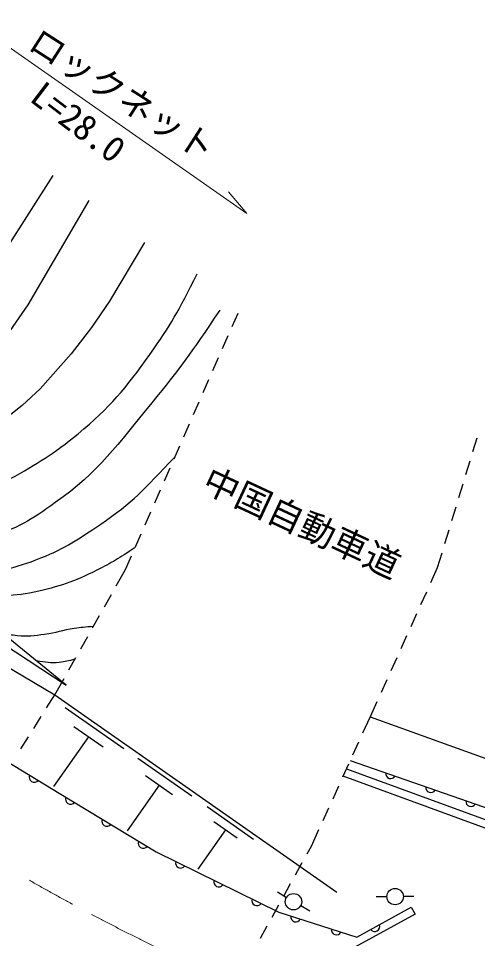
# Model space of a CAD drawing. Units: millimetres, scale not verified. Extents: x 40000 to 680000, y 20000 to 380000.
# Drawn here: x 299492 to 331903, y 264578 to 329579 of the extents above; entities that cross this region are included whole.
import ezdxf
from ezdxf.enums import TextEntityAlignment as Align

# ---------------------------------------------------------------- set-up
doc = ezdxf.new("R2010")
doc.units = ezdxf.units.MM
doc.header["$LTSCALE"] = 1000
doc.linetypes.add('CHAIN', pattern=[18.5, 12, -1.5, 3.5, -1.5])
for name, color, linetype, lineweight in [('M-BGD', 7, 'Continuous', 25), ('M-BMK', 2, 'CHAIN', 13), ('M-STR-HTXT', 7, 'Continuous', 13)]:
    doc.layers.add(name, color=color, linetype=linetype, lineweight=lineweight)
doc.styles.add('ＭＳ ゴシック', font='')
doc.styles.get('ＭＳ ゴシック').set_extended_font_data('MS Gothic')

msp = doc.modelspace()

# ---------------------------------------------------------------- linework, layer by layer
at = {"layer": 'M-BGD'}
for p, q in [((298730, 313408), (301948, 318488)), ((300170, 309344), (304488, 316710)), ((298476, 306889), (300170, 309344)), ((314579, 307817), (314996, 308768)), ((313897, 306260), (314298, 307176)), ((313214, 304703), (313616, 305619)), ((312531, 303146), (312933, 304062)), ((311849, 301589), (312250, 302505)), ((311166, 300032), (311568, 300948)), ((331842, 299928), (331552, 298971)), ((310484, 298475), (310885, 299391)), ((309801, 296918), (310203, 297834)), ((331349, 298301), (331058, 297344)), ((330855, 296674), (330565, 295718)), ((309119, 295361), (309520, 296277)), ((308436, 293804), (308838, 294720)), ((330362, 295048), (330072, 294091)), ((307754, 292248), (308155, 293163)), ((329869, 293421), (329578, 292464)), ((307056, 290656), (307473, 291606)), ((329375, 291794), (329061, 290758)), ((306398, 289488), (307056, 290656)), ((329061, 290758), (328583, 289698)), ((305563, 288008), (306054, 288879)), ((328295, 289060), (327884, 288149)), ((304728, 286527), (305219, 287398)), ((327596, 287511), (327185, 286599)), ((303893, 285046), (304384, 285917)), ((326897, 285961), (326486, 285050)), ((303058, 283565), (303549, 284436)), ((326198, 284411), (325787, 283500)), ((302056, 281788), (302714, 282955)), ((325499, 282862), (325088, 281950)), ((301479, 280868), (302056, 281788)), ((302802, 280900), (306935, 278011)), ((324800, 281312), (324322, 280253)), ((300575, 279428), (301107, 280275)), ((324322, 280253), (323787, 279079)), ((324322, 280253), (352814, 269970)), ((303402, 279558), (305469, 278113)), ((299672, 277988), (300203, 278835)), ((304435, 278836), (301979, 275323)), ((323497, 278442), (323083, 277532)), ((307916, 277325), (311727, 274661)), ((322917, 277168), (354954, 266008)), ((322793, 276895), (322378, 275985)), ((322639, 276558), (352352, 265701)), ((308469, 276088), (310375, 274756)), ((351094, 265552), (322408, 276050)), ((309422, 275422), (307158, 272183)), ((322088, 275348), (321674, 274438)), ((312810, 273904), (316094, 271608)), ((321384, 273800), (320969, 272890)), ((313287, 272838), (314929, 271690)), ((314108, 272264), (312156, 269472)), ((320679, 272253), (320145, 271080)), ((320145, 271080), (319843, 270535)), ((319505, 269923), (319020, 269048)), ((317776, 267873), (318409, 267492)), ((318681, 268435), (318197, 267560)), ((324755, 267551), (325493, 267551)), ((326667, 267581), (327399, 267581)), ((317858, 266948), (317374, 266073)), ((319430, 266912), (320058, 266535)), ((317035, 265460), (316551, 264585))]:
    msp.add_line(p, q, dxfattribs=at)
for points in [[(308382, 313747), (305927, 309598), (304657, 307735), (303218, 305873), (301016, 303417), (299746, 302232), (298476, 301216), (295598, 299692), (294497, 299438), (290998, 299497)], [(283056, 296781), (292925, 289001), (302864, 282473), (297710, 286675)], [(282113, 295696), (292496, 287473), (302056, 281788), (321970, 267867)], [(276281, 293469), (289434, 283159), (294336, 279723), (302358, 274861), (309217, 270700), (317871, 266435), (323382, 264680), (327211, 266788)], [(327211, 266788), (327507, 266304), (322969, 263820)]]:
    msp.add_lwpolyline(points, dxfattribs=at)
for centre in [(326083, 267542), (318910, 267181)]:
    msp.add_circle(centre, 579, dxfattribs=at)
for centre, start, end in [((325768, 276232), 169.59176, 331.99694), ((300608, 275984), 157.57623, 319.98141), ((328601, 275245), 169.59176, 331.99694), ((303174, 274429), 157.55951, 319.96469), ((331434, 274258), 169.59176, 331.99694), ((305739, 272873), 157.55951, 319.96469), ((308304, 271318), 157.55951, 319.96469), ((310944, 269909), 162.55869, 324.96387), ((313635, 268583), 162.55869, 324.96387), ((316326, 267257), 162.55869, 324.96387), ((319079, 266107), 171.13222, 333.5374), ((321938, 265196), 171.13222, 333.5374), ((324641, 265435), 217.63845, 20.04363)]:
    msp.add_arc(centre, 354, start, end, dxfattribs=at)
for points, knots in [([(292958, 295753), (294577, 295656), (295289, 295533), (296672, 295979), (297589, 296275), (298061, 296566), (298897, 297043), (300854, 298160), (301967, 298799), (303702, 300236), (305978, 302120), (307058, 303443), (308776, 305847), (310274, 307944), (310756, 308840), (312108, 311544)], [0, 0, 0, 0, 1, 1, 1, 2, 2, 2, 3, 3, 3, 4, 4, 4, 5, 5, 5, 5]), ([(313699, 308964), (311593, 305816), (310923, 304874), (308910, 302434), (306470, 299476), (305222, 297585), (302090, 295372), (300420, 294192), (299407, 293432), (297398, 293050), (296275, 292837), (295753, 292779), (294480, 292844)], [0, 0, 0, 0, 1, 1, 1, 2, 2, 2, 3, 3, 3, 4, 4, 4, 4]), ([(295839, 290248), (298227, 290580), (299133, 290680), (301082, 291468), (302839, 292179), (303736, 292796), (305306, 293858), (307589, 295401), (308308, 296271), (310535, 298593)], [0, 0, 0, 0, 1, 1, 1, 2, 2, 2, 3, 3, 3, 3]), ([(307737, 292209), (306537, 291392), (306120, 291151), (305016, 290597), (303382, 289778), (302384, 289440), (300598, 289049), (299671, 288847), (299128, 288808), (298180, 288824), (297528, 288835), (297282, 288852), (296517, 288954)], [0, 0, 0, 0, 1, 1, 1, 2, 2, 2, 3, 3, 3, 4, 4, 4, 4]), ([(298288, 286204), (298791, 286068), (298970, 286040), (299416, 285990), (300164, 285905), (300593, 285991), (301340, 286083), (302169, 286184), (302609, 286387), (303436, 286502), (303966, 286576), (304150, 286598), (304797, 286649)], [0, 0, 0, 0, 1, 1, 1, 2, 2, 2, 3, 3, 3, 4, 4, 4, 4]), ([(303485, 284322), (302998, 284171), (302814, 284131), (302372, 284083), (301737, 284015), (301464, 284084), (300741, 284204)], [0, 0, 0, 0, 1, 1, 1, 2, 2, 2, 2]), ([(272351, 271635), (273263, 270163), (273538, 269728), (274403, 268580), (275332, 267346), (275878, 266664), (276971, 265571), (278205, 264337), (279072, 263838), (280454, 262772), (282679, 261057), (283966, 260150), (286227, 258483), (287873, 257269), (288873, 256689), (290451, 255387), (291826, 254254), (292362, 253356), (293740, 252227), (297868, 248847), (300407, 247240), (304781, 244184), (307636, 242189), (309152, 240934), (312154, 239167), (315115, 237424), (316909, 236680), (320054, 235297), (323639, 233722), (325614, 232692), (329380, 231620), (332825, 230639), (334833, 230276), (338403, 229976), (341604, 229707), (343444, 229694), (346626, 230138), (349759, 230574), (351323, 231652), (354333, 232621), (356059, 233176), (357053, 233406), (358751, 234040), (361063, 234902), (362274, 235600), (364588, 236458), (367034, 237365), (368375, 238047), (370941, 238522), (372502, 238811), (373421, 238476), (375004, 238586), (377230, 238741), (378501, 238748), (380680, 239231), (383090, 239767), (384273, 240667), (386678, 241231), (388320, 241616), (389311, 241421), (390966, 241747), (392963, 242139), (394043, 242532), (395997, 243101), (398464, 243820), (399785, 244440), (402285, 245036), (403192, 245252), (403503, 245334), (404617, 245548)], [0, 0, 0, 0, 1, 1, 1, 2, 2, 2, 3, 3, 3, 4, 4, 4, 5, 5, 5, 6, 6, 6, 7, 7, 7, 8, 8, 8, 9, 9, 9, 10, 10, 10, 11, 11, 11, 12, 12, 12, 13, 13, 13, 14, 14, 14, 15, 15, 15, 16, 16, 16, 17, 17, 17, 18, 18, 18, 19, 19, 19, 20, 20, 20, 21, 21, 21, 22, 22, 22, 23, 23, 23, 23])]:
    msp.add_open_spline(points, degree=3, knots=knots, dxfattribs=at)
at = {"layer": 'M-BMK'}
msp.add_arc((378072, 405034), 156975, 228.60622, 248.0141, dxfattribs=at)
at = {"layer": 'M-STR-HTXT'}
for p, q in [((295936, 329579), (315611, 315797)), ((315611, 315797), (314326, 317329))]:
    msp.add_line(p, q, dxfattribs=at)

# ---------------------------------------------------------------- texts
at = {"layer": 'M-BGD', "style": 'ＭＳ ゴシック'}
msp.add_text('中国自動車道', height=1833, rotation=334.969, dxfattribs=at).set_placement((312093, 295810), align=Align.BOTTOM_LEFT)
at = {"layer": 'M-STR-HTXT', "style": 'ＭＳ ゴシック'}
for s, rotation, p in [('ロックネット', 327.25, (299733, 327023)), ('L=28.0', 322.701, (299856, 323358))]:
    msp.add_text(s, height=1833, rotation=rotation, dxfattribs=at).set_placement(p, align=Align.BOTTOM_LEFT)

doc.saveas('drawing.dxf')
